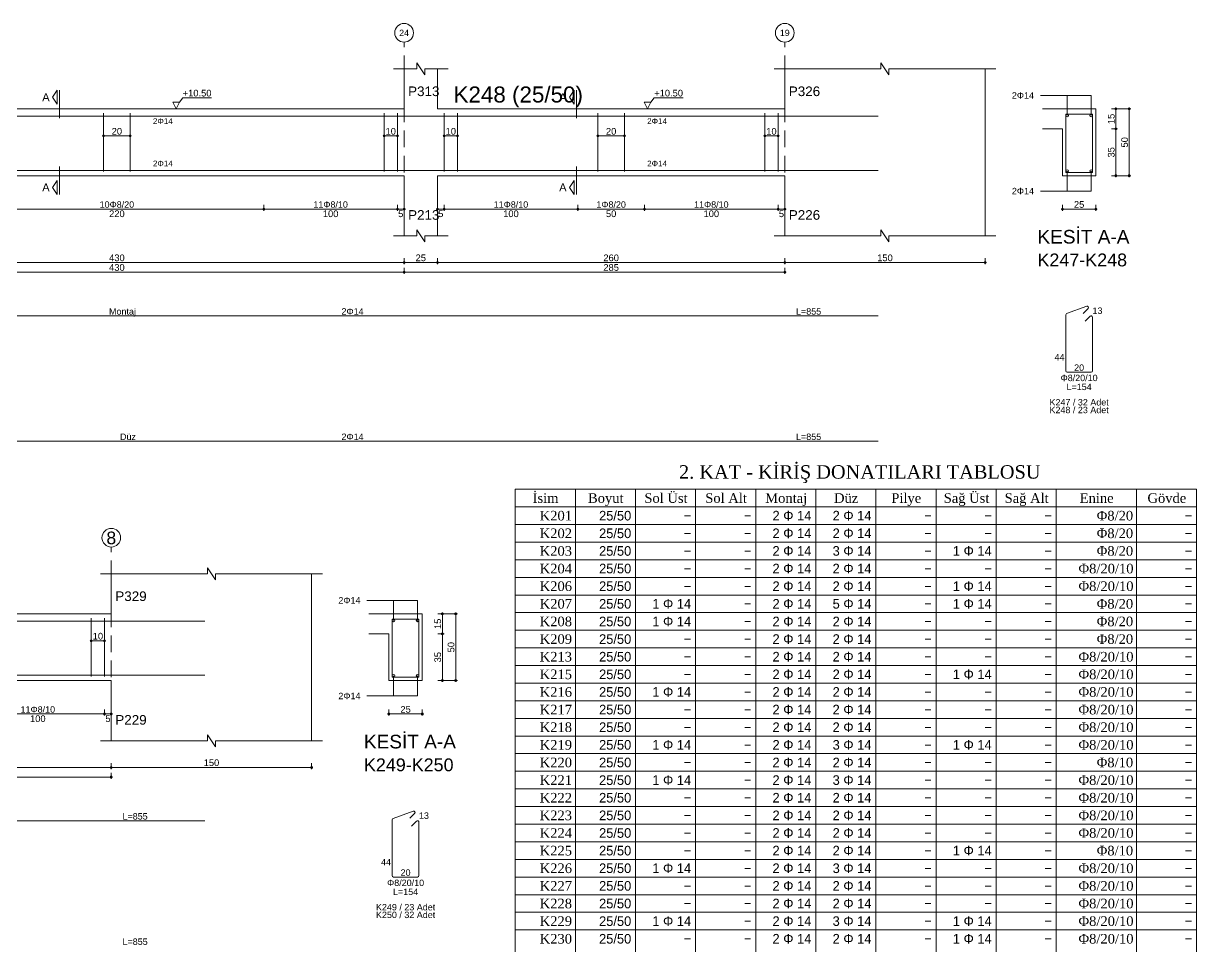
# Model space of a CAD drawing. Header units: millimetres. Extents: x 23801 to 80069, y 9628 to 14137.
# Drawn here: x 66394 to 67711, y 10729 to 11765 of the extents above; entities that cross this region are included whole.
import ezdxf

# ---------------------------------------------------------------- set-up
doc = ezdxf.new("R2010")
doc.units = ezdxf.units.MM
doc.linetypes.add('DASHDOT2', pattern=[12.7, 6.35, -3.175, 0, -3.175])
doc.linetypes.add('DASHED4', pattern=[18.75, 12.5, -6.25])
doc.layers.add('aks', color=251, linetype='DASHDOT2', lineweight=35)
for name, color, linetype in [('Donatı Metraj Tablosu', 7, 'Continuous'), ('Donatı Topl. Uzun. Yazısı', 7, 'Continuous'), ('Donatı Uz. Yazısı', 7, 'Continuous'), ('Donatı Yazısı', 7, 'Continuous'), ('Donatı Çizgisi', 7, 'Continuous'), ('Kiriş', 7, 'Continuous'), ('Standart', 7, 'Continuous'), ('Ölçülendirme', 7, 'Continuous')]:
    doc.layers.add(name, color=color, linetype=linetype)
doc.styles.add('arial_1_18', font='arial.ttf', dxfattribs={"height": 0.2})
doc.styles.add('symbol_1_18', font='symbol.ttf', dxfattribs={"height": 0.2})
doc.styles.add('times new roman_1_18', font='times.ttf', dxfattribs={"height": 0.2})

# ---------------------------------------------------------------- blocks, each defined once
blk = doc.blocks.new('IDE668Entity7482')
at = {"layer": 'aks', "color": 30, "linetype": 'DASHED4', "lineweight": 5}
for points in [[(22262.25, 2001.7), (22262.25, 2136.7)], [(22547.25, 2001.7), (22547.25, 2136.7)]]:
    blk.add_lwpolyline(points, dxfattribs=at)
at = {"layer": 'aks', "color": 1, "linetype": 'Continuous', "lineweight": 5}
for centre in [(22262.25, 2143.7), (22547.25, 2143.7)]:
    blk.add_circle(centre, 7, dxfattribs=at)
at = {"layer": 'Donatı Çizgisi', "color": 5, "linetype": 'Continuous', "lineweight": 5}
for points in [[(21762.25, 2081.3), (22617.25, 2081.3)], [(22037.25, 2039.9), (22037.25, 2083.5)], [(22057.25, 2039.9), (22057.25, 2083.5)], [(22247.25, 2039.9), (22247.25, 2083.5)], [(22257.25, 2039.9), (22257.25, 2083.5)], [(22292.25, 2039.9), (22292.25, 2083.5)], [(22302.25, 2039.9), (22302.25, 2083.5)], [(22407.25, 2039.9), (22407.25, 2083.5)], [(22427.25, 2039.9), (22427.25, 2083.5)], [(22532.25, 2039.9), (22532.25, 2083.5)], [(22542.25, 2039.9), (22542.25, 2083.5)], [(22757.58, 2039.2), (22757.58, 2082.8)], [(22757.58, 2082.8), (22777.58, 2082.8)], [(22777.58, 2039.2), (22777.58, 2082.8)], [(21762.25, 2040.7), (22617.25, 2040.7)], [(22757.58, 2039.2), (22777.58, 2039.2)], [(22757.58, 1890.62), (22757.58, 1932.49)], [(22758.25, 1933.44), (22773.26, 1938.91)], [(22770.69, 1933.59), (22774.33, 1937.23)], [(21762.25, 1931.7), (22617.25, 1931.7)], [(22772.07, 1927.68), (22775.84, 1931.46)], [(22777.58, 1890.62), (22777.58, 1930.74)], [(22758.6, 1889.6), (22776.56, 1889.6)], [(21762.25, 1837.85), (22617.25, 1837.85)]]:
    blk.add_lwpolyline(points, dxfattribs=at)
for centre in [(22758.58, 2081.8), (22776.58, 2081.8), (22758.58, 2040.2), (22776.58, 2040.2)]:
    blk.add_circle(centre, 1, dxfattribs=at)
for centre, start, end in [((22758.6, 1932.49), 110, 180), ((22773.61, 1937.95), 315, 110), ((22776.56, 1930.74), 0, 135), ((22758.6, 1890.62), 180, 270), ((22776.56, 1890.62), 270, 0)]:
    blk.add_arc(centre, 1.02, start, end, dxfattribs=at)
at = {"layer": 'Kiriş', "color": 1, "linetype": 'Continuous', "lineweight": 5}
for points in [[(22254.25, 2116.7), (22271.75, 2116.7)], [(22262.25, 2086.7), (22262.25, 2116.7)], [(22271.75, 2116.7), (22271.75, 2121.2)], [(22277.75, 2112.2), (22271.75, 2121.2)], [(22277.75, 2116.7), (22295.25, 2116.7)], [(22277.75, 2112.2), (22277.75, 2116.7)], [(22287.25, 2086.7), (22287.25, 2116.7)], [(22539.25, 2116.7), (22619.25, 2116.7)], [(22547.25, 2086.7), (22547.25, 2116.7)], [(22619.25, 2116.7), (22619.25, 2121.2)], [(22625.25, 2112.2), (22619.25, 2121.2)], [(22625.25, 2116.7), (22705.25, 2116.7)], [(22625.25, 2112.2), (22625.25, 2116.7)], [(22697.25, 1991.7), (22697.25, 2116.7)], [(21832.25, 2086.7), (22262.25, 2086.7)], [(22287.25, 2086.7), (22547.25, 2086.7)], [(22740.08, 2086.7), (22780.08, 2086.7)], [(22780.08, 2036.7), (22780.08, 2086.7)], [(22740.08, 2071.7), (22755.08, 2071.7)], [(22755.08, 2036.7), (22755.08, 2071.7)], [(21832.25, 2036.7), (22262.25, 2036.7)], [(22262.25, 1991.7), (22262.25, 2036.7)], [(22287.25, 2036.7), (22547.25, 2036.7)], [(22287.25, 1991.7), (22287.25, 2036.7)], [(22547.25, 1991.7), (22547.25, 2036.7)], [(22755.08, 2036.7), (22780.08, 2036.7)], [(22277.75, 1987.2), (22271.75, 1996.2)], [(22271.75, 1991.7), (22271.75, 1996.2)], [(22625.25, 1987.2), (22619.25, 1996.2)], [(22619.25, 1991.7), (22619.25, 1996.2)], [(22254.25, 1991.7), (22271.75, 1991.7)], [(22277.75, 1991.7), (22295.25, 1991.7)], [(22277.75, 1987.2), (22277.75, 1991.7)], [(22539.25, 1991.7), (22619.25, 1991.7)], [(22625.25, 1991.7), (22705.25, 1991.7)], [(22625.25, 1987.2), (22625.25, 1991.7)]]:
    blk.add_lwpolyline(points, dxfattribs=at)
at = {"layer": 'Ölçülendirme', "color": 1, "linetype": 'Continuous', "lineweight": 5}
for points in [[(21999, 2095.45), (22002.5, 2100.7)], [(22002.5, 2090.2), (22002.5, 2100.7)], [(22004.25, 2079.7), (22004.25, 2100.7)], [(22386, 2095.45), (22389.5, 2100.7)], [(22389.5, 2090.2), (22389.5, 2100.7)], [(22391.25, 2079.7), (22391.25, 2100.7)], [(22002.5, 2090.2), (21999, 2095.45)], [(22091.5, 2086.7), (22089, 2091.7)], [(22089, 2091.7), (22094, 2091.7)], [(22094, 2091.7), (22091.5, 2086.7)], [(22094, 2091.7), (22096.5, 2095.03)], [(22096.5, 2095.03), (22118.06, 2095.03)], [(22389.5, 2090.2), (22386, 2095.45)], [(22444.5, 2086.7), (22442, 2091.7)], [(22442, 2091.7), (22447, 2091.7)], [(22447, 2091.7), (22444.5, 2086.7)], [(22447, 2091.7), (22449.5, 2095.03)], [(22449.5, 2095.03), (22471.06, 2095.03)], [(22738.58, 2096.8), (22776.58, 2096.8)], [(22758.58, 2081.8), (22758.58, 2096.8)], [(22776.58, 2081.8), (22776.58, 2096.8)], [(22091.5, 2086.7), (22091.5, 2086.7)], [(22444.5, 2086.7), (22444.5, 2086.7)], [(22791.83, 2086.7), (22806.33, 2086.7)], [(22795.08, 2035.7), (22795.08, 2087.7)], [(22805.08, 2035.7), (22805.08, 2087.7)], [(22037.25, 2066.5), (22057.25, 2066.5)], [(22247.25, 2066.5), (22257.25, 2066.5)], [(22292.25, 2066.5), (22302.25, 2066.5)], [(22407.25, 2066.5), (22427.25, 2066.5)], [(22532.25, 2066.5), (22542.25, 2066.5)], [(22791.83, 2071.7), (22796.33, 2071.7)], [(22004.25, 2022.7), (22004.25, 2043.7)], [(22391.25, 2022.7), (22391.25, 2043.7)], [(22758.58, 2025.2), (22758.58, 2040.2)], [(22776.58, 2025.2), (22776.58, 2040.2)], [(21999, 2027.95), (22002.5, 2033.2)], [(22002.5, 2022.7), (22002.5, 2033.2)], [(22386, 2027.95), (22389.5, 2033.2)], [(22389.5, 2022.7), (22389.5, 2033.2)], [(22791.83, 2036.7), (22806.33, 2036.7)], [(22002.5, 2022.7), (21999, 2027.95)], [(22389.5, 2022.7), (22386, 2027.95)], [(22738.58, 2025.2), (22776.58, 2025.2)], [(21831.25, 2011.7), (22263.25, 2011.7)], [(22157.25, 2010.45), (22157.25, 2014.95)], [(22257.25, 2010.45), (22257.25, 2014.95)], [(22262.25, 2010.45), (22262.25, 2014.95)], [(22286.25, 2011.7), (22548.25, 2011.7)], [(22287.25, 2010.45), (22287.25, 2014.95)], [(22292.25, 2010.45), (22292.25, 2014.95)], [(22392.25, 2010.45), (22392.25, 2014.95)], [(22442.25, 2010.45), (22442.25, 2014.95)], [(22542.25, 2010.45), (22542.25, 2014.95)], [(22547.25, 2010.45), (22547.25, 2014.95)], [(22754.08, 2011.7), (22781.08, 2011.7)], [(22755.08, 2010.45), (22755.08, 2014.95)], [(22780.08, 2010.45), (22780.08, 2014.95)], [(21681.25, 1971.7), (22698.25, 1971.7)], [(22262.25, 1970.45), (22262.25, 1974.95)], [(22262.25, 1963.25), (22262.25, 1967.75)], [(22287.25, 1970.45), (22287.25, 1974.95)], [(22547.25, 1970.45), (22547.25, 1974.95)], [(22547.25, 1963.25), (22547.25, 1967.75)], [(22697.25, 1970.45), (22697.25, 1974.95)], [(21831.25, 1964.5), (22548.25, 1964.5)]]:
    blk.add_lwpolyline(points, dxfattribs=at)
for centre in [(22795.08, 2086.7), (22805.08, 2086.7), (22037.25, 2066.5), (22057.25, 2066.5), (22247.25, 2066.5), (22257.25, 2066.5), (22292.25, 2066.5), (22302.25, 2066.5), (22407.25, 2066.5), (22427.25, 2066.5), (22532.25, 2066.5), (22542.25, 2066.5), (22795.08, 2071.7), (22795.08, 2036.7), (22805.08, 2036.7), (22157.25, 2011.7), (22157.25, 2011.7), (22257.25, 2011.7), (22257.25, 2011.7), (22262.25, 2011.7), (22287.25, 2011.7), (22292.25, 2011.7), (22292.25, 2011.7), (22392.25, 2011.7), (22392.25, 2011.7), (22442.25, 2011.7), (22442.25, 2011.7), (22542.25, 2011.7), (22542.25, 2011.7), (22547.25, 2011.7), (22755.08, 2011.7), (22780.08, 2011.7), (22262.25, 1971.7), (22262.25, 1971.7), (22287.25, 1971.7), (22287.25, 1971.7), (22547.25, 1971.7), (22547.25, 1971.7), (22697.25, 1971.7), (22262.25, 1964.5), (22262.25, 1964.5), (22547.25, 1964.5)]:
    blk.add_circle(centre, 0.75, dxfattribs=at)
at = {"layer": 'aks', "color": 1, "linetype": 'Continuous', "lineweight": 5, "style": 'arial_1_18'}
for s, p in [('24', (22258.58, 2141.26)), ('19', (22543.58, 2141.26))]:
    blk.add_text(s, height=4.725, dxfattribs=at).set_placement(p)
at = {"layer": 'Donatı Topl. Uzun. Yazısı', "color": 1, "linetype": 'Continuous', "lineweight": 5, "style": 'arial_1_18'}
for s, p in [('L=855', (22555.66, 1932.66)), ('L=154', (22758.16, 1876.16)), ('L=855', (22555.66, 1838.81))]:
    blk.add_text(s, height=4.8, dxfattribs=at).set_placement(p)
at = {"layer": 'Donatı Uz. Yazısı', "color": 1, "linetype": 'Continuous', "lineweight": 5, "style": 'arial_1_18'}
for s, p in [('13', (22777.58, 1933.2)), ('44', (22749.16, 1898.32)), ('20', (22763.85, 1890.56))]:
    blk.add_text(s, height=4.8, dxfattribs=at).set_placement(p)
at = {"layer": 'Donatı Yazısı', "color": 5, "linetype": 'Continuous', "lineweight": 5, "style": 'arial_1_18'}
for s, p in [('2Φ14', (22717.25, 2094.4)), ('2Φ14', (22717.25, 2022.8)), ('2Φ14', (22215.4, 1932.66)), ('Φ8/20/10', (22753.72, 1882.88)), ('K247 / 32 Adet', (22745.4, 1864.64)), ('K248 / 23 Adet', (22745.4, 1858.88)), ('2Φ14', (22215.4, 1838.81))]:
    blk.add_text(s, height=4.8, dxfattribs=at).set_placement(p)
for p in [(22074.21, 2075.42), (22444.21, 2075.42), (22074.21, 2043.66), (22444.21, 2043.66)]:
    blk.add_text('2Φ14', height=4.32, rotation=360, dxfattribs=at).set_placement(p)
at = {"layer": 'Donatı Yazısı', "color": 1, "linetype": 'Continuous', "lineweight": 5, "style": 'arial_1_18'}
for s, p in [('Montaj', (22041.37, 1932.66)), ('Düz', (22049.58, 1838.81))]:
    blk.add_text(s, height=4.8, dxfattribs=at).set_placement(p)
at = {"layer": 'Kiriş', "color": 1, "linetype": 'Continuous', "lineweight": 5, "style": 'arial_1_18'}
for s, height, p in [('P313', 7.2, (22265.25, 2096.3)), ('K248 (25/50)', 12, (22299.25, 2091.5)), ('P326', 7.2, (22550.25, 2096.3)), ('P213', 7.2, (22265.25, 2003.7)), ('P226', 7.2, (22550.25, 2003.7)), ('KESİT A-A', 10.2, (22736.38, 1985.9)), ('K247-K248', 9.6, (22736.38, 1968.82))]:
    blk.add_text(s, height=height, dxfattribs=at).set_placement(p)
at = {"layer": 'Ölçülendirme', "color": 1, "linetype": 'Continuous', "lineweight": 5, "style": 'arial_1_18'}
for s, height, p in [('+10.50', 5, (22096.5, 2096.03)), ('+10.50', 5, (22449.5, 2096.03)), ('A', 5.95, (21991.35, 2092.48)), ('A', 5.95, (22378.35, 2092.48)), ('A', 5.95, (21991.35, 2024.98)), ('A', 5.95, (22378.35, 2024.98)), ('25', 5, (22763.7, 2012.66)), ('220', 5, (22041.42, 2005.7)), ('100', 5, (22201.42, 2005.7)), ('5', 5, (22257.8, 2005.7)), ('5', 5, (22287.8, 2005.7)), ('100', 5, (22336.42, 2005.7)), ('50', 5, (22413.36, 2005.7)), ('100', 5, (22486.42, 2005.7)), ('5', 5, (22542.8, 2005.7)), ('430', 5, (22041.42, 1972.7)), ('25', 5, (22270.86, 1972.7)), ('260', 5, (22411.42, 1972.7)), ('150', 5, (22616.42, 1972.7)), ('430', 5, (22041.42, 1965.5)), ('285', 5, (22411.42, 1965.5))]:
    blk.add_text(s, height=height, dxfattribs=at).set_placement(p)
for s, rotation, p in [('15', 90, (22794.12, 2075.32)), ('20', 360, (22043.36, 2067.46)), ('10', 360, (22248.36, 2067.46)), ('10', 360, (22293.36, 2067.46)), ('20', 360, (22413.36, 2067.46)), ('10', 360, (22533.36, 2067.46)), ('50', 90, (22804.12, 2057.82)), ('35', 90, (22794.12, 2050.32))]:
    blk.add_text(s, height=5, rotation=rotation, dxfattribs=at).set_placement(p)
at = {"layer": 'Ölçülendirme', "color": 5, "linetype": 'Continuous', "lineweight": 5, "style": 'arial_1_18'}
for s, p in [('10Φ8/20', (22034.32, 2012.7)), ('11Φ8/10', (22194.32, 2012.7)), ('11Φ8/10', (22329.32, 2012.7)), ('1Φ8/20', (22406.18, 2012.7)), ('11Φ8/10', (22479.32, 2012.7))]:
    blk.add_text(s, height=4.8, dxfattribs=at).set_placement(p)
blk = doc.blocks.new('IDE668Entity7483')
at = {"layer": 'aks', "color": 30, "linetype": 'DASHED4', "lineweight": 5}
blk.add_lwpolyline([(23691.45, 2001.7), (23691.45, 2136.7)], dxfattribs=at)
at = {"layer": 'aks', "color": 1, "linetype": 'Continuous', "lineweight": 5}
blk.add_circle((23691.45, 2143.7), 7, dxfattribs=at)
at = {"layer": 'Donatı Çizgisi', "color": 5, "linetype": 'Continuous', "lineweight": 5}
for points in [[(22906.45, 2081.3), (23761.45, 2081.3)], [(23676.45, 2039.9), (23676.45, 2083.5)], [(23686.45, 2039.9), (23686.45, 2083.5)], [(23901.78, 2039.2), (23901.78, 2082.8)], [(23901.78, 2082.8), (23921.78, 2082.8)], [(23921.78, 2039.2), (23921.78, 2082.8)], [(22906.45, 2040.7), (23761.45, 2040.7)], [(23901.78, 2039.2), (23921.78, 2039.2)], [(23901.78, 1890.62), (23901.78, 1932.49)], [(23902.45, 1933.44), (23917.46, 1938.91)], [(23914.89, 1933.59), (23918.53, 1937.23)], [(22906.45, 1931.7), (23761.45, 1931.7)], [(23916.27, 1927.68), (23920.04, 1931.46)], [(23921.78, 1890.62), (23921.78, 1930.74)], [(23902.8, 1889.6), (23920.76, 1889.6)]]:
    blk.add_lwpolyline(points, dxfattribs=at)
for centre in [(23902.78, 2081.8), (23920.78, 2081.8), (23902.78, 2040.2), (23920.78, 2040.2)]:
    blk.add_circle(centre, 1, dxfattribs=at)
for centre, start, end in [((23902.8, 1932.49), 110, 180), ((23917.81, 1937.95), 315, 110), ((23920.76, 1930.74), 0, 135), ((23902.8, 1890.62), 180, 270), ((23920.76, 1890.62), 270, 0)]:
    blk.add_arc(centre, 1.02, start, end, dxfattribs=at)
at = {"layer": 'Kiriş', "color": 1, "linetype": 'Continuous', "lineweight": 5}
for points in [[(23683.45, 2116.7), (23763.45, 2116.7)], [(23691.45, 2086.7), (23691.45, 2116.7)], [(23763.45, 2116.7), (23763.45, 2121.2)], [(23769.45, 2112.2), (23763.45, 2121.2)], [(23769.45, 2116.7), (23849.45, 2116.7)], [(23769.45, 2112.2), (23769.45, 2116.7)], [(23841.45, 1991.7), (23841.45, 2116.7)], [(23261.45, 2086.7), (23691.45, 2086.7)], [(23884.28, 2086.7), (23924.28, 2086.7)], [(23924.28, 2036.7), (23924.28, 2086.7)], [(23884.28, 2071.7), (23899.28, 2071.7)], [(23899.28, 2036.7), (23899.28, 2071.7)], [(23261.45, 2036.7), (23691.45, 2036.7)], [(23691.45, 1991.7), (23691.45, 2036.7)], [(23899.28, 2036.7), (23924.28, 2036.7)], [(23769.45, 1987.2), (23763.45, 1996.2)], [(23763.45, 1991.7), (23763.45, 1996.2)], [(23683.45, 1991.7), (23763.45, 1991.7)], [(23769.45, 1991.7), (23849.45, 1991.7)], [(23769.45, 1987.2), (23769.45, 1991.7)]]:
    blk.add_lwpolyline(points, dxfattribs=at)
at = {"layer": 'Ölçülendirme', "color": 1, "linetype": 'Continuous', "lineweight": 5}
for points in [[(23882.78, 2096.8), (23920.78, 2096.8)], [(23902.78, 2081.8), (23902.78, 2096.8)], [(23920.78, 2081.8), (23920.78, 2096.8)], [(23936.03, 2086.7), (23950.53, 2086.7)], [(23939.28, 2035.7), (23939.28, 2087.7)], [(23949.28, 2035.7), (23949.28, 2087.7)], [(23676.45, 2066.5), (23686.45, 2066.5)], [(23936.03, 2071.7), (23940.53, 2071.7)], [(23902.78, 2025.2), (23902.78, 2040.2)], [(23920.78, 2025.2), (23920.78, 2040.2)], [(23936.03, 2036.7), (23950.53, 2036.7)], [(23882.78, 2025.2), (23920.78, 2025.2)], [(23260.45, 2011.7), (23692.45, 2011.7)], [(23686.45, 2010.45), (23686.45, 2014.95)], [(23691.45, 2010.45), (23691.45, 2014.95)], [(23898.28, 2011.7), (23925.28, 2011.7)], [(23899.28, 2010.45), (23899.28, 2014.95)], [(23924.28, 2010.45), (23924.28, 2014.95)], [(22825.45, 1971.7), (23842.45, 1971.7)], [(23691.45, 1970.45), (23691.45, 1974.95)], [(23691.45, 1963.25), (23691.45, 1967.75)], [(23841.45, 1970.45), (23841.45, 1974.95)], [(22975.45, 1964.5), (23692.45, 1964.5)]]:
    blk.add_lwpolyline(points, dxfattribs=at)
for centre in [(23939.28, 2086.7), (23949.28, 2086.7), (23676.45, 2066.5), (23686.45, 2066.5), (23939.28, 2071.7), (23939.28, 2036.7), (23949.28, 2036.7), (23686.45, 2011.7), (23686.45, 2011.7), (23691.45, 2011.7), (23899.28, 2011.7), (23924.28, 2011.7), (23691.45, 1971.7), (23691.45, 1971.7), (23841.45, 1971.7), (23691.45, 1964.5)]:
    blk.add_circle(centre, 0.75, dxfattribs=at)
at = {"layer": 'aks', "color": 1, "linetype": 'Continuous', "lineweight": 5, "style": 'arial_1_18'}
blk.add_text('8', height=9.45, dxfattribs=at).set_placement((23687.78, 2138.82))
at = {"layer": 'Donatı Topl. Uzun. Yazısı', "color": 1, "linetype": 'Continuous', "lineweight": 5, "style": 'arial_1_18'}
for s, p in [('L=855', (23699.87, 1932.66)), ('L=154', (23902.37, 1876.16)), ('L=855', (23699.87, 1838.81))]:
    blk.add_text(s, height=4.8, dxfattribs=at).set_placement(p)
at = {"layer": 'Donatı Uz. Yazısı', "color": 1, "linetype": 'Continuous', "lineweight": 5, "style": 'arial_1_18'}
for s, p in [('13', (23921.78, 1933.2)), ('44', (23893.37, 1898.32)), ('20', (23908.05, 1890.56))]:
    blk.add_text(s, height=4.8, dxfattribs=at).set_placement(p)
at = {"layer": 'Donatı Yazısı', "color": 5, "linetype": 'Continuous', "lineweight": 5, "style": 'arial_1_18'}
for s, p in [('2Φ14', (23861.45, 2094.4)), ('2Φ14', (23861.45, 2022.8)), ('Φ8/20/10', (23897.92, 1882.88)), ('K249 / 23 Adet', (23889.6, 1864.64)), ('K250 / 32 Adet', (23889.6, 1858.88))]:
    blk.add_text(s, height=4.8, dxfattribs=at).set_placement(p)
at = {"layer": 'Kiriş', "color": 1, "linetype": 'Continuous', "lineweight": 5, "style": 'arial_1_18'}
for s, height, p in [('P329', 7.2, (23694.45, 2096.3)), ('P229', 7.2, (23694.45, 2003.7)), ('KESİT A-A', 10.2, (23880.58, 1985.9)), ('K249-K250', 9.6, (23880.58, 1968.82))]:
    blk.add_text(s, height=height, dxfattribs=at).set_placement(p)
at = {"layer": 'Ölçülendirme', "color": 1, "linetype": 'Continuous', "lineweight": 5, "style": 'arial_1_18'}
for s, rotation, p in [('15', 90, (23938.32, 2075.32)), ('10', 360, (23677.56, 2067.46)), ('50', 90, (23948.32, 2057.82)), ('35', 90, (23938.32, 2050.32))]:
    blk.add_text(s, height=5, rotation=rotation, dxfattribs=at).set_placement(p)
at = {"layer": 'Ölçülendirme', "color": 5, "linetype": 'Continuous', "lineweight": 5, "style": 'arial_1_18'}
blk.add_text('11Φ8/10', height=4.8, dxfattribs=at).set_placement((23623.52, 2012.7))
at = {"layer": 'Ölçülendirme', "color": 1, "linetype": 'Continuous', "lineweight": 5, "style": 'arial_1_18'}
for s, p in [('25', (23907.9, 2012.66)), ('100', (23630.62, 2005.7)), ('5', (23687.01, 2005.7)), ('150', (23760.62, 1972.7))]:
    blk.add_text(s, height=5, dxfattribs=at).set_placement(p)
blk = doc.blocks.new('IDE668Entity7522')
at = {"layer": 'Donatı Metraj Tablosu', "color": 1, "linetype": 'Continuous', "lineweight": 5}
for points in [[(28798, 686.4), (29138, 686.4)], [(28798, 686.4), (28798, 0)], [(28828, 686.4), (28828, 0)], [(28858, 686.4), (28858, 0)], [(28888, 686.4), (28888, 0)], [(28918, 686.4), (28918, 0)], [(28948, 686.4), (28948, 0)], [(28978, 686.4), (28978, 0)], [(29008, 686.4), (29008, 0)], [(29038, 686.4), (29038, 0)], [(29068, 686.4), (29068, 0)], [(29108, 686.4), (29108, 0)], [(29138, 686.4), (29138, 0)], [(28798, 677.6), (29138, 677.6)], [(28798, 668.8), (29138, 668.8)], [(28798, 660), (29138, 660)], [(28798, 651.2), (29138, 651.2)], [(28798, 642.4), (29138, 642.4)], [(28798, 633.6), (29138, 633.6)], [(28798, 624.8), (29138, 624.8)], [(28798, 616), (29138, 616)], [(28798, 607.2), (29138, 607.2)], [(28798, 598.4), (29138, 598.4)], [(28798, 589.6), (29138, 589.6)], [(28798, 580.8), (29138, 580.8)], [(28798, 572), (29138, 572)], [(28798, 563.2), (29138, 563.2)], [(28798, 554.4), (29138, 554.4)], [(28798, 545.6), (29138, 545.6)], [(28798, 536.8), (29138, 536.8)], [(28798, 528), (29138, 528)], [(28798, 519.2), (29138, 519.2)], [(28798, 510.4), (29138, 510.4)], [(28798, 501.6), (29138, 501.6)], [(28798, 492.8), (29138, 492.8)], [(28798, 484), (29138, 484)], [(28798, 475.2), (29138, 475.2)], [(28798, 466.4), (29138, 466.4)]]:
    blk.add_lwpolyline(points, dxfattribs=at)
for s, height, style, p in [('2. KAT - KİRİŞ DONATILARI TABLOSU', 6.72, 'times new roman_1_18', (28879.71, 691.68)), ('İsim', 4.8, 'times new roman_1_18', (28806.69, 679.6)), ('Sol Üst', 4.8, 'times new roman_1_18', (28862.45, 679.6)), ('Sağ Üst', 4.8, 'times new roman_1_18', (29011.86, 679.6)), ('Boyut', 4.8, 'times new roman_1_18', (28834.32, 679.6)), ('Sol Alt', 4.8, 'times new roman_1_18', (28892.84, 679.6)), ('Montaj', 4.8, 'times new roman_1_18', (28922.75, 679.6)), ('Düz', 4.8, 'times new roman_1_18', (28957.09, 679.6)), ('Pilye', 4.8, 'times new roman_1_18', (28985.7, 679.6)), ('Sağ Alt', 4.8, 'times new roman_1_18', (29042.25, 679.6)), ('Enine', 4.8, 'times new roman_1_18', (29079.72, 679.6)), ('Gövde', 4.8, 'times new roman_1_18', (29113.54, 679.6)), ('K201', 4.8, 'times new roman_1_18', (28810.22, 670.8)), ('25/50', 4.8, 'symbol_1_18', (28839.83, 670.8)), ('-', 4.8, 'symbol_1_18', (28882.1, 670.8)), ('-', 4.8, 'symbol_1_18', (28912.1, 670.8)), ('2 F 14', 4.8, 'symbol_1_18', (28926.39, 670.8)), ('2 F 14', 4.8, 'symbol_1_18', (28956.39, 670.8)), ('-', 4.8, 'symbol_1_18', (29002.1, 670.8)), ('-', 4.8, 'symbol_1_18', (29032.1, 670.8)), ('-', 4.8, 'symbol_1_18', (29062.1, 670.8)), ('Φ8/20', 4.8, 'times new roman_1_18', (29088.19, 670.8)), ('-', 4.8, 'symbol_1_18', (29132.1, 670.8)), ('K202', 4.8, 'times new roman_1_18', (28810.22, 662)), ('25/50', 4.8, 'symbol_1_18', (28839.83, 662)), ('-', 4.8, 'symbol_1_18', (28882.1, 662)), ('-', 4.8, 'symbol_1_18', (28912.1, 662)), ('2 F 14', 4.8, 'symbol_1_18', (28926.39, 662)), ('2 F 14', 4.8, 'symbol_1_18', (28956.39, 662)), ('-', 4.8, 'symbol_1_18', (29002.1, 662)), ('-', 4.8, 'symbol_1_18', (29032.1, 662)), ('-', 4.8, 'symbol_1_18', (29062.1, 662)), ('Φ8/20', 4.8, 'times new roman_1_18', (29088.19, 662)), ('-', 4.8, 'symbol_1_18', (29132.1, 662)), ('K203', 4.8, 'times new roman_1_18', (28810.22, 653.2)), ('25/50', 4.8, 'symbol_1_18', (28839.83, 653.2)), ('-', 4.8, 'symbol_1_18', (28882.1, 653.2)), ('-', 4.8, 'symbol_1_18', (28912.1, 653.2)), ('2 F 14', 4.8, 'symbol_1_18', (28926.39, 653.2)), ('3 F 14', 4.8, 'symbol_1_18', (28956.39, 653.2)), ('-', 4.8, 'symbol_1_18', (29002.1, 653.2)), ('1 F 14', 4.8, 'symbol_1_18', (29016.39, 653.2)), ('-', 4.8, 'symbol_1_18', (29062.1, 653.2)), ('Φ8/20', 4.8, 'times new roman_1_18', (29088.19, 653.2)), ('-', 4.8, 'symbol_1_18', (29132.1, 653.2)), ('K204', 4.8, 'times new roman_1_18', (28810.22, 644.4)), ('25/50', 4.8, 'symbol_1_18', (28839.83, 644.4)), ('-', 4.8, 'symbol_1_18', (28882.1, 644.4)), ('-', 4.8, 'symbol_1_18', (28912.1, 644.4)), ('2 F 14', 4.8, 'symbol_1_18', (28926.39, 644.4)), ('2 F 14', 4.8, 'symbol_1_18', (28956.39, 644.4)), ('-', 4.8, 'symbol_1_18', (29002.1, 644.4)), ('-', 4.8, 'symbol_1_18', (29032.1, 644.4)), ('-', 4.8, 'symbol_1_18', (29062.1, 644.4)), ('Φ8/20/10', 4.8, 'times new roman_1_18', (29079.11, 644.4)), ('-', 4.8, 'symbol_1_18', (29132.1, 644.4)), ('K206', 4.8, 'times new roman_1_18', (28810.22, 635.6)), ('25/50', 4.8, 'symbol_1_18', (28839.83, 635.6)), ('-', 4.8, 'symbol_1_18', (28882.1, 635.6)), ('-', 4.8, 'symbol_1_18', (28912.1, 635.6)), ('2 F 14', 4.8, 'symbol_1_18', (28926.39, 635.6)), ('2 F 14', 4.8, 'symbol_1_18', (28956.39, 635.6)), ('-', 4.8, 'symbol_1_18', (29002.1, 635.6)), ('1 F 14', 4.8, 'symbol_1_18', (29016.39, 635.6)), ('-', 4.8, 'symbol_1_18', (29062.1, 635.6)), ('Φ8/20/10', 4.8, 'times new roman_1_18', (29079.11, 635.6)), ('-', 4.8, 'symbol_1_18', (29132.1, 635.6)), ('K207', 4.8, 'times new roman_1_18', (28810.22, 626.8)), ('25/50', 4.8, 'symbol_1_18', (28839.83, 626.8)), ('1 F 14', 4.8, 'symbol_1_18', (28866.39, 626.8)), ('-', 4.8, 'symbol_1_18', (28912.1, 626.8)), ('2 F 14', 4.8, 'symbol_1_18', (28926.39, 626.8)), ('5 F 14', 4.8, 'symbol_1_18', (28956.39, 626.8)), ('-', 4.8, 'symbol_1_18', (29002.1, 626.8)), ('1 F 14', 4.8, 'symbol_1_18', (29016.39, 626.8)), ('-', 4.8, 'symbol_1_18', (29062.1, 626.8)), ('Φ8/20', 4.8, 'times new roman_1_18', (29088.19, 626.8)), ('-', 4.8, 'symbol_1_18', (29132.1, 626.8)), ('K208', 4.8, 'times new roman_1_18', (28810.22, 618)), ('25/50', 4.8, 'symbol_1_18', (28839.83, 618)), ('1 F 14', 4.8, 'symbol_1_18', (28866.39, 618)), ('2 F 14', 4.8, 'symbol_1_18', (28926.39, 618)), ('2 F 14', 4.8, 'symbol_1_18', (28956.39, 618)), ('Φ8/20', 4.8, 'times new roman_1_18', (29088.19, 618)), ('-', 4.8, 'symbol_1_18', (28912.1, 618)), ('-', 4.8, 'symbol_1_18', (29002.1, 618)), ('-', 4.8, 'symbol_1_18', (29032.1, 618)), ('-', 4.8, 'symbol_1_18', (29062.1, 618)), ('-', 4.8, 'symbol_1_18', (29132.1, 618)), ('K209', 4.8, 'times new roman_1_18', (28810.22, 609.2)), ('25/50', 4.8, 'symbol_1_18', (28839.83, 609.2)), ('-', 4.8, 'symbol_1_18', (28882.1, 609.2)), ('-', 4.8, 'symbol_1_18', (28912.1, 609.2)), ('2 F 14', 4.8, 'symbol_1_18', (28926.39, 609.2)), ('2 F 14', 4.8, 'symbol_1_18', (28956.39, 609.2)), ('-', 4.8, 'symbol_1_18', (29002.1, 609.2)), ('-', 4.8, 'symbol_1_18', (29032.1, 609.2)), ('-', 4.8, 'symbol_1_18', (29062.1, 609.2)), ('Φ8/20', 4.8, 'times new roman_1_18', (29088.19, 609.2)), ('-', 4.8, 'symbol_1_18', (29132.1, 609.2)), ('K213', 4.8, 'times new roman_1_18', (28810.22, 600.4)), ('25/50', 4.8, 'symbol_1_18', (28839.83, 600.4)), ('2 F 14', 4.8, 'symbol_1_18', (28926.39, 600.4)), ('2 F 14', 4.8, 'symbol_1_18', (28956.39, 600.4)), ('Φ8/20/10', 4.8, 'times new roman_1_18', (29079.11, 600.4)), ('-', 4.8, 'symbol_1_18', (28882.1, 600.4)), ('-', 4.8, 'symbol_1_18', (28912.1, 600.4)), ('-', 4.8, 'symbol_1_18', (29002.1, 600.4)), ('-', 4.8, 'symbol_1_18', (29032.1, 600.4)), ('-', 4.8, 'symbol_1_18', (29062.1, 600.4)), ('-', 4.8, 'symbol_1_18', (29132.1, 600.4)), ('K215', 4.8, 'times new roman_1_18', (28810.22, 591.6)), ('25/50', 4.8, 'symbol_1_18', (28839.83, 591.6)), ('-', 4.8, 'symbol_1_18', (28882.1, 591.6)), ('-', 4.8, 'symbol_1_18', (28912.1, 591.6)), ('2 F 14', 4.8, 'symbol_1_18', (28926.39, 591.6)), ('2 F 14', 4.8, 'symbol_1_18', (28956.39, 591.6)), ('-', 4.8, 'symbol_1_18', (29002.1, 591.6)), ('1 F 14', 4.8, 'symbol_1_18', (29016.39, 591.6)), ('-', 4.8, 'symbol_1_18', (29062.1, 591.6)), ('Φ8/20/10', 4.8, 'times new roman_1_18', (29079.11, 591.6)), ('-', 4.8, 'symbol_1_18', (29132.1, 591.6)), ('K216', 4.8, 'times new roman_1_18', (28810.22, 582.8)), ('25/50', 4.8, 'symbol_1_18', (28839.83, 582.8)), ('1 F 14', 4.8, 'symbol_1_18', (28866.39, 582.8)), ('2 F 14', 4.8, 'symbol_1_18', (28926.39, 582.8)), ('2 F 14', 4.8, 'symbol_1_18', (28956.39, 582.8)), ('Φ8/20/10', 4.8, 'times new roman_1_18', (29079.11, 582.8)), ('-', 4.8, 'symbol_1_18', (28912.1, 582.8)), ('-', 4.8, 'symbol_1_18', (29002.1, 582.8)), ('-', 4.8, 'symbol_1_18', (29032.1, 582.8)), ('-', 4.8, 'symbol_1_18', (29062.1, 582.8)), ('-', 4.8, 'symbol_1_18', (29132.1, 582.8)), ('K217', 4.8, 'times new roman_1_18', (28810.22, 574)), ('25/50', 4.8, 'symbol_1_18', (28839.83, 574)), ('-', 4.8, 'symbol_1_18', (28882.1, 574)), ('-', 4.8, 'symbol_1_18', (28912.1, 574)), ('2 F 14', 4.8, 'symbol_1_18', (28926.39, 574)), ('2 F 14', 4.8, 'symbol_1_18', (28956.39, 574)), ('-', 4.8, 'symbol_1_18', (29002.1, 574)), ('-', 4.8, 'symbol_1_18', (29032.1, 574)), ('-', 4.8, 'symbol_1_18', (29062.1, 574)), ('Φ8/20/10', 4.8, 'times new roman_1_18', (29079.11, 574)), ('-', 4.8, 'symbol_1_18', (29132.1, 574)), ('K218', 4.8, 'times new roman_1_18', (28810.22, 565.2)), ('25/50', 4.8, 'symbol_1_18', (28839.83, 565.2)), ('2 F 14', 4.8, 'symbol_1_18', (28926.39, 565.2)), ('2 F 14', 4.8, 'symbol_1_18', (28956.39, 565.2)), ('Φ8/20/10', 4.8, 'times new roman_1_18', (29079.11, 565.2)), ('-', 4.8, 'symbol_1_18', (28882.1, 565.2)), ('-', 4.8, 'symbol_1_18', (28912.1, 565.2)), ('-', 4.8, 'symbol_1_18', (29002.1, 565.2)), ('-', 4.8, 'symbol_1_18', (29032.1, 565.2)), ('-', 4.8, 'symbol_1_18', (29062.1, 565.2)), ('-', 4.8, 'symbol_1_18', (29132.1, 565.2)), ('K219', 4.8, 'times new roman_1_18', (28810.22, 556.4)), ('25/50', 4.8, 'symbol_1_18', (28839.83, 556.4)), ('1 F 14', 4.8, 'symbol_1_18', (28866.39, 556.4)), ('-', 4.8, 'symbol_1_18', (28912.1, 556.4)), ('2 F 14', 4.8, 'symbol_1_18', (28926.39, 556.4)), ('3 F 14', 4.8, 'symbol_1_18', (28956.39, 556.4)), ('-', 4.8, 'symbol_1_18', (29002.1, 556.4)), ('1 F 14', 4.8, 'symbol_1_18', (29016.39, 556.4)), ('-', 4.8, 'symbol_1_18', (29062.1, 556.4)), ('Φ8/20/10', 4.8, 'times new roman_1_18', (29079.11, 556.4)), ('-', 4.8, 'symbol_1_18', (29132.1, 556.4)), ('K220', 4.8, 'times new roman_1_18', (28810.22, 547.6)), ('25/50', 4.8, 'symbol_1_18', (28839.83, 547.6)), ('2 F 14', 4.8, 'symbol_1_18', (28926.39, 547.6)), ('2 F 14', 4.8, 'symbol_1_18', (28956.39, 547.6)), ('Φ8/10', 4.8, 'times new roman_1_18', (29088.19, 547.6)), ('-', 4.8, 'symbol_1_18', (28882.1, 547.6)), ('-', 4.8, 'symbol_1_18', (28912.1, 547.6)), ('-', 4.8, 'symbol_1_18', (29002.1, 547.6)), ('-', 4.8, 'symbol_1_18', (29032.1, 547.6)), ('-', 4.8, 'symbol_1_18', (29062.1, 547.6)), ('-', 4.8, 'symbol_1_18', (29132.1, 547.6)), ('K221', 4.8, 'times new roman_1_18', (28810.22, 538.8)), ('25/50', 4.8, 'symbol_1_18', (28839.83, 538.8)), ('1 F 14', 4.8, 'symbol_1_18', (28866.39, 538.8)), ('-', 4.8, 'symbol_1_18', (28912.1, 538.8)), ('2 F 14', 4.8, 'symbol_1_18', (28926.39, 538.8)), ('3 F 14', 4.8, 'symbol_1_18', (28956.39, 538.8)), ('-', 4.8, 'symbol_1_18', (29002.1, 538.8)), ('-', 4.8, 'symbol_1_18', (29032.1, 538.8)), ('-', 4.8, 'symbol_1_18', (29062.1, 538.8)), ('Φ8/20/10', 4.8, 'times new roman_1_18', (29079.11, 538.8)), ('-', 4.8, 'symbol_1_18', (29132.1, 538.8)), ('K222', 4.8, 'times new roman_1_18', (28810.22, 530)), ('25/50', 4.8, 'symbol_1_18', (28839.83, 530)), ('2 F 14', 4.8, 'symbol_1_18', (28926.39, 530)), ('2 F 14', 4.8, 'symbol_1_18', (28956.39, 530)), ('Φ8/20/10', 4.8, 'times new roman_1_18', (29079.11, 530)), ('-', 4.8, 'symbol_1_18', (28882.1, 530)), ('-', 4.8, 'symbol_1_18', (28912.1, 530)), ('-', 4.8, 'symbol_1_18', (29002.1, 530)), ('-', 4.8, 'symbol_1_18', (29032.1, 530)), ('-', 4.8, 'symbol_1_18', (29062.1, 530)), ('-', 4.8, 'symbol_1_18', (29132.1, 530)), ('K223', 4.8, 'times new roman_1_18', (28810.22, 521.2)), ('25/50', 4.8, 'symbol_1_18', (28839.83, 521.2)), ('-', 4.8, 'symbol_1_18', (28882.1, 521.2)), ('-', 4.8, 'symbol_1_18', (28912.1, 521.2)), ('2 F 14', 4.8, 'symbol_1_18', (28926.39, 521.2)), ('2 F 14', 4.8, 'symbol_1_18', (28956.39, 521.2)), ('-', 4.8, 'symbol_1_18', (29002.1, 521.2)), ('-', 4.8, 'symbol_1_18', (29032.1, 521.2)), ('-', 4.8, 'symbol_1_18', (29062.1, 521.2)), ('Φ8/20/10', 4.8, 'times new roman_1_18', (29079.11, 521.2)), ('-', 4.8, 'symbol_1_18', (29132.1, 521.2)), ('K224', 4.8, 'times new roman_1_18', (28810.22, 512.4)), ('25/50', 4.8, 'symbol_1_18', (28839.83, 512.4)), ('2 F 14', 4.8, 'symbol_1_18', (28926.39, 512.4)), ('2 F 14', 4.8, 'symbol_1_18', (28956.39, 512.4)), ('Φ8/20/10', 4.8, 'times new roman_1_18', (29079.11, 512.4)), ('-', 4.8, 'symbol_1_18', (28882.1, 512.4)), ('-', 4.8, 'symbol_1_18', (28912.1, 512.4)), ('-', 4.8, 'symbol_1_18', (29002.1, 512.4)), ('-', 4.8, 'symbol_1_18', (29032.1, 512.4)), ('-', 4.8, 'symbol_1_18', (29062.1, 512.4)), ('-', 4.8, 'symbol_1_18', (29132.1, 512.4)), ('K225', 4.8, 'times new roman_1_18', (28810.22, 503.6)), ('25/50', 4.8, 'symbol_1_18', (28839.83, 503.6)), ('-', 4.8, 'symbol_1_18', (28882.1, 503.6)), ('-', 4.8, 'symbol_1_18', (28912.1, 503.6)), ('2 F 14', 4.8, 'symbol_1_18', (28926.39, 503.6)), ('2 F 14', 4.8, 'symbol_1_18', (28956.39, 503.6)), ('-', 4.8, 'symbol_1_18', (29002.1, 503.6)), ('1 F 14', 4.8, 'symbol_1_18', (29016.39, 503.6)), ('-', 4.8, 'symbol_1_18', (29062.1, 503.6)), ('Φ8/10', 4.8, 'times new roman_1_18', (29088.19, 503.6)), ('-', 4.8, 'symbol_1_18', (29132.1, 503.6)), ('K226', 4.8, 'times new roman_1_18', (28810.22, 494.8)), ('25/50', 4.8, 'symbol_1_18', (28839.83, 494.8)), ('1 F 14', 4.8, 'symbol_1_18', (28866.39, 494.8)), ('2 F 14', 4.8, 'symbol_1_18', (28926.39, 494.8)), ('3 F 14', 4.8, 'symbol_1_18', (28956.39, 494.8)), ('Φ8/20/10', 4.8, 'times new roman_1_18', (29079.11, 494.8)), ('-', 4.8, 'symbol_1_18', (28912.1, 494.8)), ('-', 4.8, 'symbol_1_18', (29002.1, 494.8)), ('-', 4.8, 'symbol_1_18', (29032.1, 494.8)), ('-', 4.8, 'symbol_1_18', (29062.1, 494.8)), ('-', 4.8, 'symbol_1_18', (29132.1, 494.8)), ('K227', 4.8, 'times new roman_1_18', (28810.22, 486)), ('25/50', 4.8, 'symbol_1_18', (28839.83, 486)), ('-', 4.8, 'symbol_1_18', (28882.1, 486)), ('-', 4.8, 'symbol_1_18', (28912.1, 486)), ('2 F 14', 4.8, 'symbol_1_18', (28926.39, 486)), ('2 F 14', 4.8, 'symbol_1_18', (28956.39, 486)), ('-', 4.8, 'symbol_1_18', (29002.1, 486)), ('-', 4.8, 'symbol_1_18', (29032.1, 486)), ('-', 4.8, 'symbol_1_18', (29062.1, 486)), ('Φ8/20/10', 4.8, 'times new roman_1_18', (29079.11, 486)), ('-', 4.8, 'symbol_1_18', (29132.1, 486)), ('K228', 4.8, 'times new roman_1_18', (28810.22, 477.2)), ('25/50', 4.8, 'symbol_1_18', (28839.83, 477.2)), ('2 F 14', 4.8, 'symbol_1_18', (28926.39, 477.2)), ('2 F 14', 4.8, 'symbol_1_18', (28956.39, 477.2)), ('Φ8/20/10', 4.8, 'times new roman_1_18', (29079.11, 477.2)), ('-', 4.8, 'symbol_1_18', (28882.1, 477.2)), ('-', 4.8, 'symbol_1_18', (28912.1, 477.2)), ('-', 4.8, 'symbol_1_18', (29002.1, 477.2)), ('-', 4.8, 'symbol_1_18', (29032.1, 477.2)), ('-', 4.8, 'symbol_1_18', (29062.1, 477.2)), ('-', 4.8, 'symbol_1_18', (29132.1, 477.2)), ('K229', 4.8, 'times new roman_1_18', (28810.22, 468.4)), ('25/50', 4.8, 'symbol_1_18', (28839.83, 468.4)), ('1 F 14', 4.8, 'symbol_1_18', (28866.39, 468.4)), ('-', 4.8, 'symbol_1_18', (28912.1, 468.4)), ('2 F 14', 4.8, 'symbol_1_18', (28926.39, 468.4)), ('3 F 14', 4.8, 'symbol_1_18', (28956.39, 468.4)), ('-', 4.8, 'symbol_1_18', (29002.1, 468.4)), ('1 F 14', 4.8, 'symbol_1_18', (29016.39, 468.4)), ('-', 4.8, 'symbol_1_18', (29062.1, 468.4)), ('Φ8/20/10', 4.8, 'times new roman_1_18', (29079.11, 468.4)), ('-', 4.8, 'symbol_1_18', (29132.1, 468.4)), ('K230', 4.8, 'times new roman_1_18', (28810.22, 459.6)), ('25/50', 4.8, 'symbol_1_18', (28839.83, 459.6)), ('2 F 14', 4.8, 'symbol_1_18', (28926.39, 459.6)), ('2 F 14', 4.8, 'symbol_1_18', (28956.39, 459.6)), ('1 F 14', 4.8, 'symbol_1_18', (29016.39, 459.6)), ('Φ8/20/10', 4.8, 'times new roman_1_18', (29079.11, 459.6)), ('-', 4.8, 'symbol_1_18', (28882.1, 459.6)), ('-', 4.8, 'symbol_1_18', (28912.1, 459.6)), ('-', 4.8, 'symbol_1_18', (29002.1, 459.6)), ('-', 4.8, 'symbol_1_18', (29062.1, 459.6)), ('-', 4.8, 'symbol_1_18', (29132.1, 459.6))]:
    blk.add_text(s, height=height, dxfattribs=dict(at, style=style)).set_placement(p)

msp = doc.modelspace()

# ---------------------------------------------------------------- block references
at = {"layer": 'Standart'}
for name, p, xscale, yscale, zscale in [('IDE668Entity7482', (33428.2, 8538.6), 1.5, 1.5, 1.5), ('IDE668Entity7522', (2150.9, 9697.1), 2.25, 2.25, 2.25), ('IDE668Entity7483', (30955.6, 7971.5), 1.5, 1.5, 1.5)]:
    msp.add_blockref(name, p, dxfattribs=dict(at, xscale=xscale, yscale=yscale, zscale=zscale))

doc.saveas('drawing.dxf')
